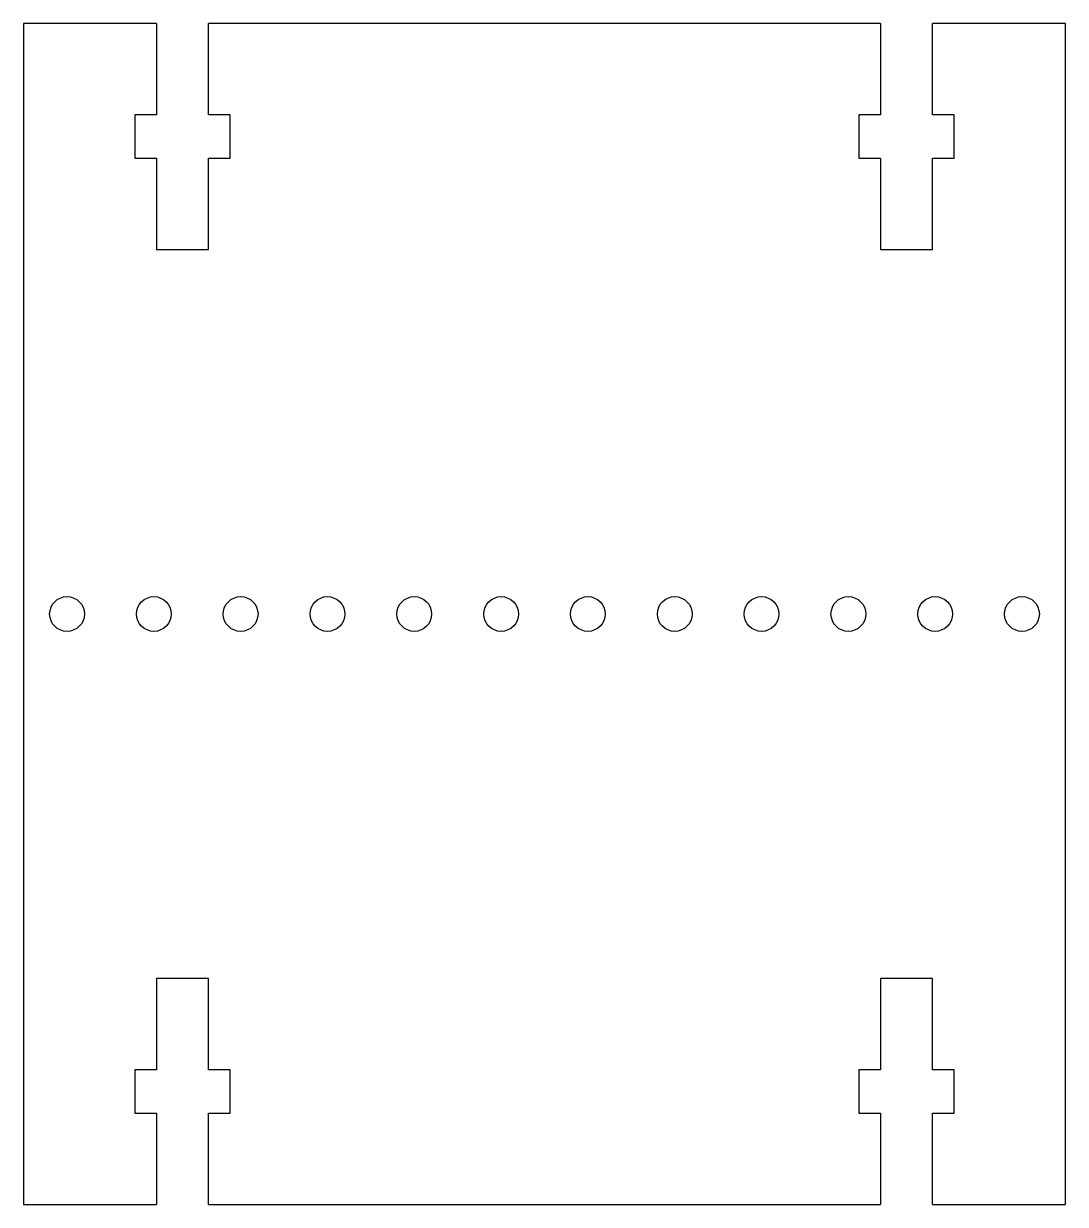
# Model space of a CAD drawing. Header units: millimetres. Extents: x 0 to 60, y 0 to 68.
import ezdxf

# ---------------------------------------------------------------- set-up
doc = ezdxf.new("R2010")
doc.units = ezdxf.units.MM

msp = doc.modelspace()

# ---------------------------------------------------------------- linework, layer by layer
at = {"color": 7, "linetype": 'Continuous', "lineweight": 25}
for p, q in [((7.65, 68), (0, 68)), ((0, 68), (0, 0)), ((7.65, 68), (7.65, 62.75)), ((10.65, 62.75), (10.65, 68)), ((49.35, 68), (10.65, 68)), ((49.35, 68), (49.35, 62.75)), ((52.35, 62.75), (52.35, 68)), ((60, 68), (52.35, 68)), ((60, 0), (60, 68)), ((7.65, 62.75), (6.4, 62.75)), ((6.4, 62.75), (6.4, 60.25)), ((11.9, 62.75), (10.65, 62.75)), ((11.9, 60.25), (11.9, 62.75)), ((49.35, 62.75), (48.1, 62.75)), ((48.1, 62.75), (48.1, 60.25)), ((53.6, 62.75), (52.35, 62.75)), ((53.6, 60.25), (53.6, 62.75)), ((6.4, 60.25), (7.65, 60.25)), ((7.65, 60.25), (7.65, 55)), ((10.65, 55), (10.65, 60.25)), ((10.65, 60.25), (11.9, 60.25)), ((48.1, 60.25), (49.35, 60.25)), ((49.35, 60.25), (49.35, 55)), ((52.35, 55), (52.35, 60.25)), ((52.35, 60.25), (53.6, 60.25)), ((7.65, 55), (10.65, 55)), ((49.35, 55), (52.35, 55)), ((10.65, 13), (7.65, 13)), ((7.65, 13), (7.65, 7.75)), ((10.65, 7.75), (10.65, 13)), ((52.35, 13), (49.35, 13)), ((49.35, 13), (49.35, 7.75)), ((52.35, 7.75), (52.35, 13)), ((7.65, 7.75), (6.4, 7.75)), ((6.4, 7.75), (6.4, 5.25)), ((11.9, 7.75), (10.65, 7.75)), ((11.9, 5.25), (11.9, 7.75)), ((49.35, 7.75), (48.1, 7.75)), ((48.1, 7.75), (48.1, 5.25)), ((53.6, 7.75), (52.35, 7.75)), ((53.6, 5.25), (53.6, 7.75)), ((6.4, 5.25), (7.65, 5.25)), ((7.65, 5.25), (7.65, 0)), ((10.65, 0), (10.65, 5.25)), ((10.65, 5.25), (11.9, 5.25)), ((48.1, 5.25), (49.35, 5.25)), ((49.35, 5.25), (49.35, 0)), ((52.35, 0), (52.35, 5.25)), ((52.35, 5.25), (53.6, 5.25)), ((0, 0), (7.65, 0)), ((10.65, 0), (49.35, 0)), ((52.35, 0), (60, 0))]:
    msp.add_line(p, q, dxfattribs=at)
for centre in [(2.5, 34), (7.5, 34), (12.5, 34), (17.5, 34), (22.5, 34), (27.5, 34), (32.5, 34), (37.5, 34), (42.5, 34), (47.5, 34), (52.5, 34), (57.5, 34)]:
    msp.add_circle(centre, 1, dxfattribs=at)

doc.saveas('drawing.dxf')
